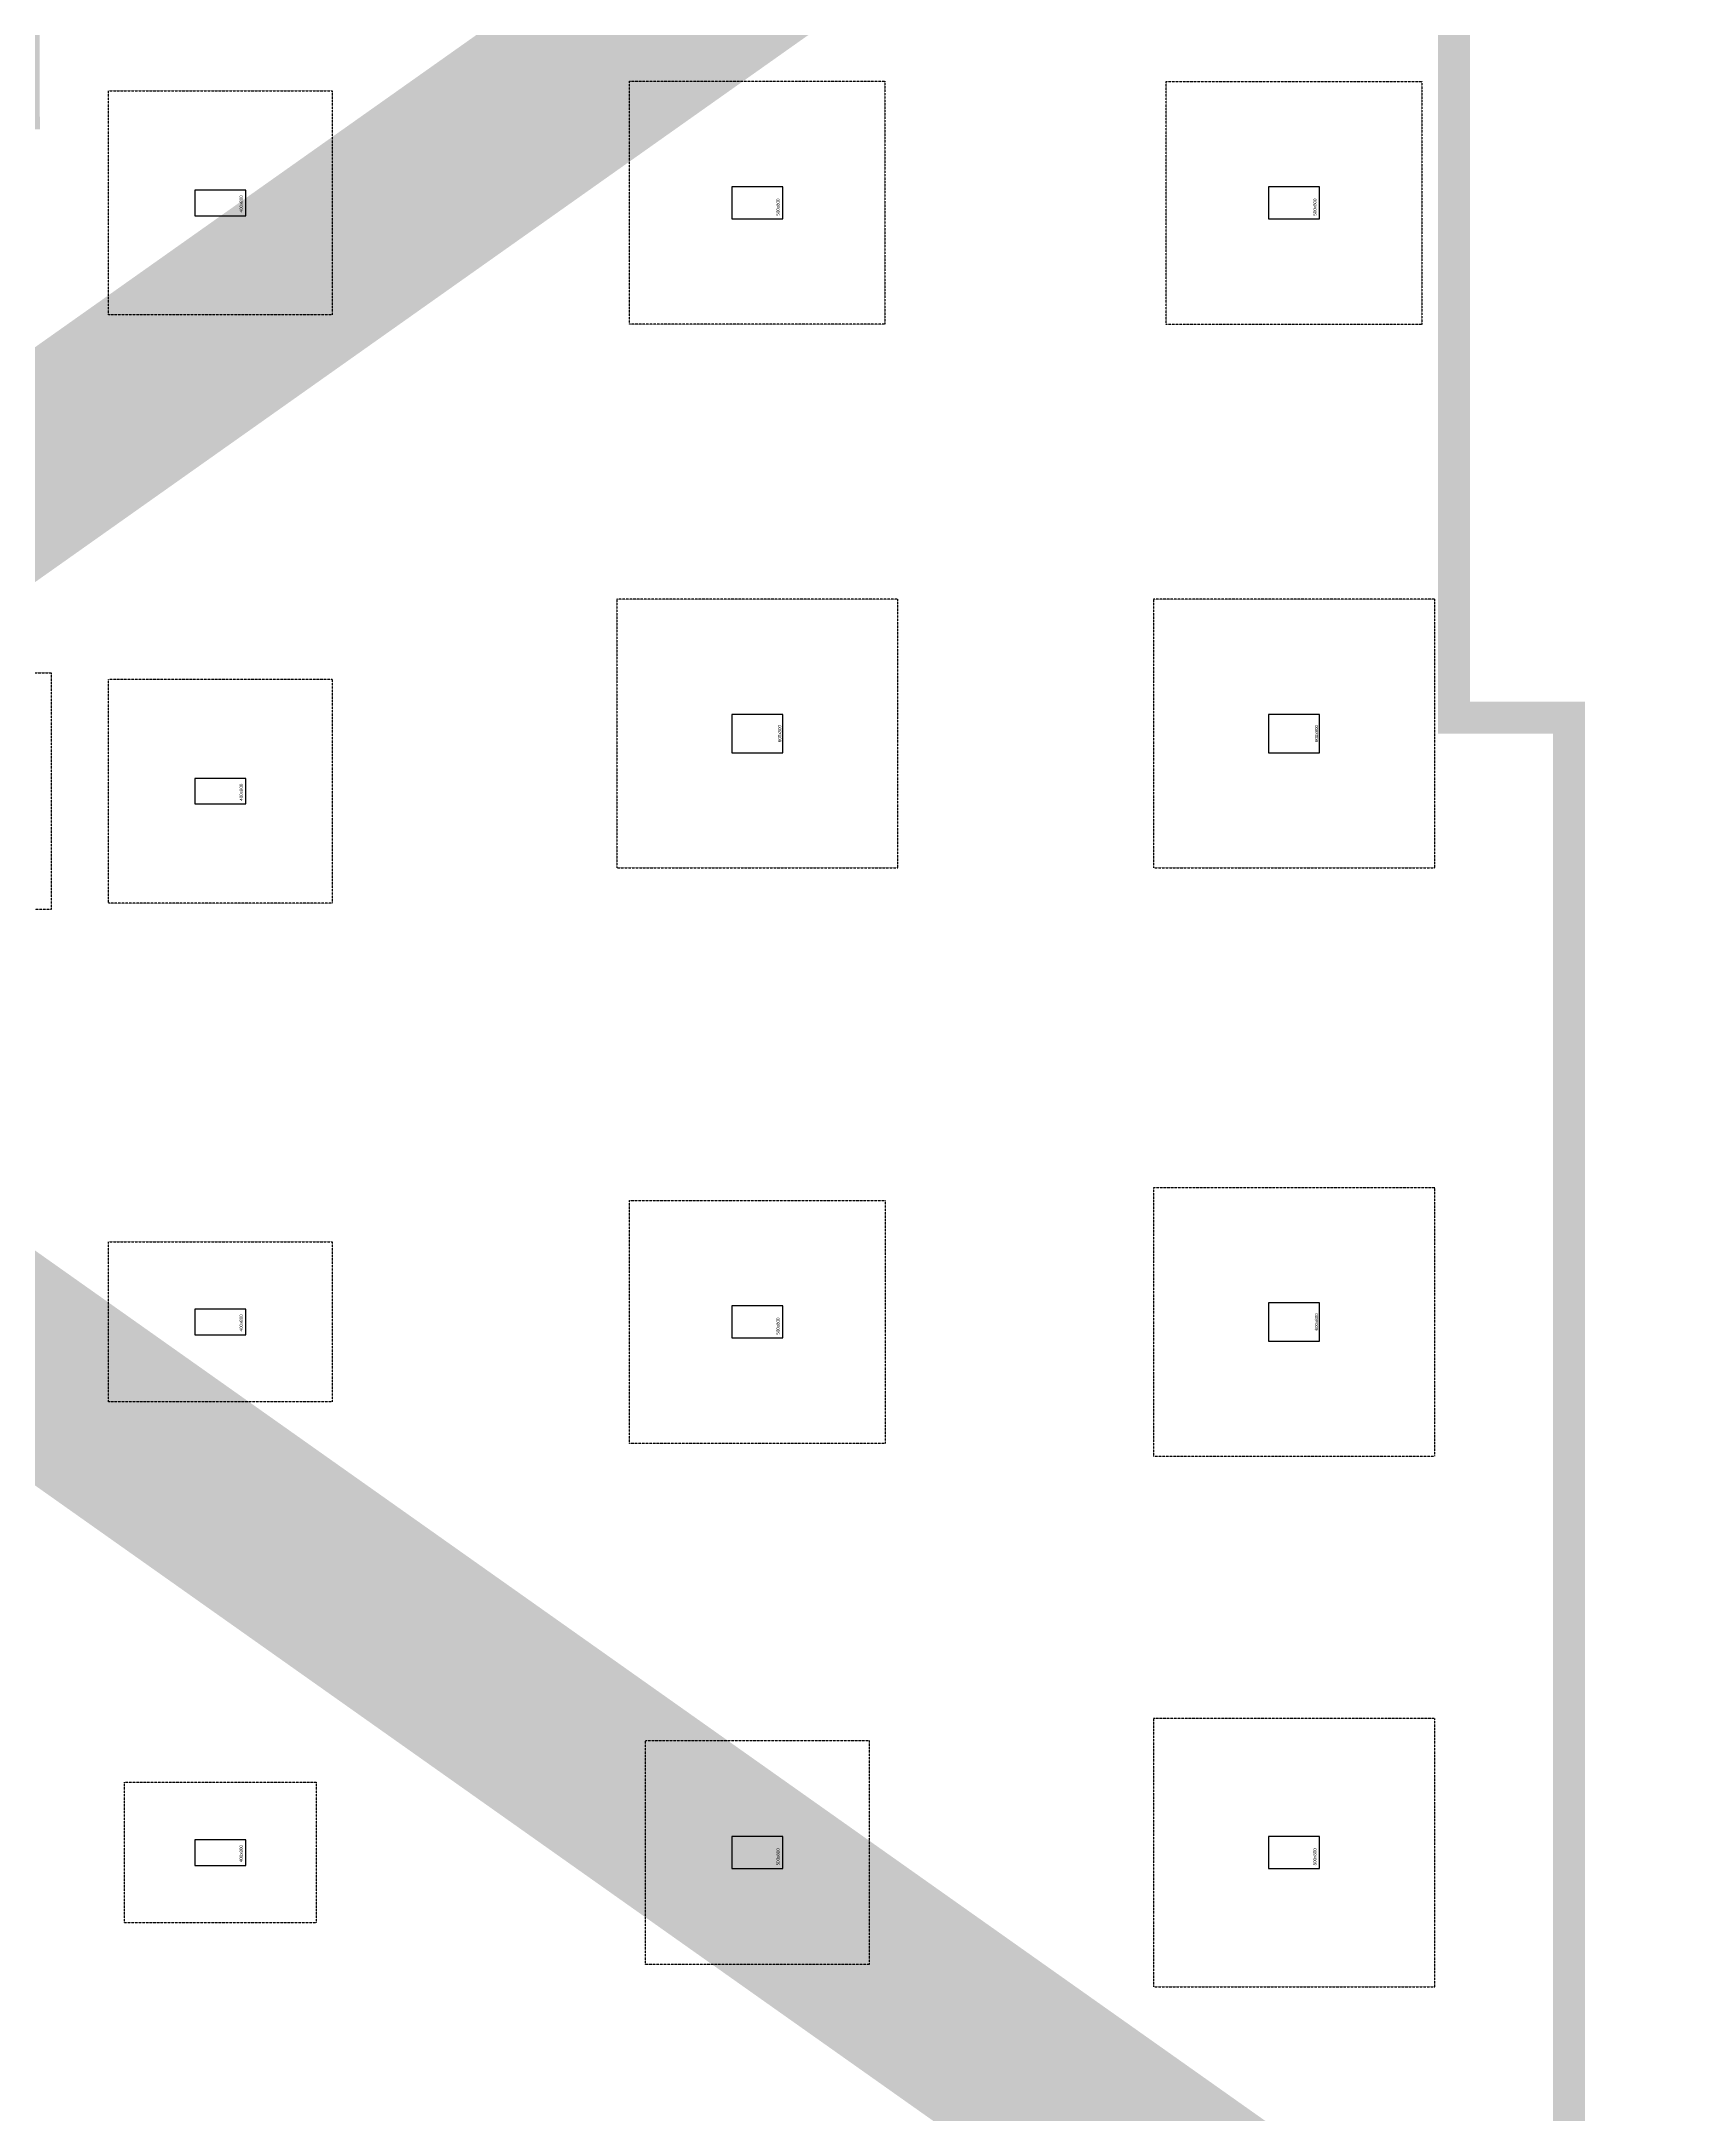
# Model space of a CAD drawing. Header units: millimetres. Extents: x 43843 to 1069877, y 60576 to 148433.
# Drawn here: x 833931 to 859406, y 85766 to 118186 of the extents above; entities that cross this region are included whole.
import ezdxf
from ezdxf.enums import TextEntityAlignment as Align

# ---------------------------------------------------------------- set-up
doc = ezdxf.new("R2010")
doc.units = ezdxf.units.MM
doc.linetypes.add('HID', pattern=[2.5, 1.5, -1])
doc.linetypes.add('HIDDEN', pattern=[0.375, 0.25, -0.125])
for name, color, linetype in [('-S_F', 7, 'Continuous'), ('8', 8, 'Continuous'), ('XR-지하주차장$0$AA-COL', 2, 'Continuous'), ('기초', 7, 'Continuous')]:
    doc.layers.add(name, color=color, linetype=linetype)
doc.layers.add('DEFPOINT', color=142, linetype='Continuous', plot=False)
doc.styles.add('XR-지하주차장$0$Standard', font='arial.ttf')

# ---------------------------------------------------------------- blocks, each defined once
blk = doc.blocks.new('zw$D357')
at = {"layer": '-S_F', "linetype": 'HIDDEN', "lineweight": -3}
for points in [[(-27810.79454274941, -14525.54484472889), (-23810.79454274941, -14525.54484472889), (-23810.79454274941, -18325.54484472889), (-27810.79454274941, -18325.54484472889)], [(-19409.62759540765, -14526.65348207205), (-15409.62759540765, -14526.65348207205), (-15409.62759540765, -18326.65348207205), (-19409.62759540765, -18326.65348207205)], [(-35959.62759540719, -14676.65348207019), (-32459.62759540719, -14676.65348207019), (-32459.62759540719, -18176.65348207019), (-35959.62759540719, -18176.65348207019)], [(-28008.4662049585, -22625.54484472889), (-28008.4662049585, -26825.54484472889), (-23608.4662049585, -26825.54484472889), (-23608.4662049585, -22625.54484472889)], [(-19608.4662049585, -22625.54484472983), (-19608.4662049585, -26825.54484472983), (-15208.4662049585, -26825.54484472983), (-15208.4662049585, -22625.54484472983)], [(-42459.62759528215, -23776.6534820702), (-36859.62759528216, -23776.6534820702), (-36859.62759528216, -27476.65348207019), (-42459.62759528215, -27476.65348207019)], [(-35959.62759540812, -23876.65344470274), (-32459.62759540812, -23876.65344470274), (-32459.62759540812, -27376.65344470274), (-35959.62759540812, -27376.65344470274)], [(-27809.62759540905, -32026.65348207113), (-23809.62759540905, -32026.65348207113), (-23809.62759540905, -35826.65348207112), (-27809.62759540905, -35826.65348207112)], [(-19609.62759540556, -31827.7620820459), (-19609.62759540556, -36027.7620820459), (-15209.62759540556, -36027.7620820459), (-15209.62759540556, -31827.7620820459)], [(-35959.62759540882, -32676.65344470274), (-32459.62759540882, -32676.65344470274), (-32459.62759540882, -35176.65344470274), (-35959.62759540882, -35176.65344470274)], [(-19608.46064806846, -40127.7620820459), (-19608.46064806846, -44327.7620820459), (-15208.46064806846, -44327.7620820459), (-15208.46064806846, -40127.7620820459)], [(-27557.11207155557, -40474.13792084903), (-24057.11207155557, -40474.13792084903), (-24057.11207155557, -43974.13792084902), (-27557.11207155557, -43974.13792084902)], [(-35709.62759540975, -41126.65348207019), (-32709.62759540975, -41126.65348207019), (-32709.62759540975, -43326.65348207019), (-35709.62759540975, -43326.65348207019)]]:
    blk.add_lwpolyline(points, close=True, dxfattribs=at)
at = {"layer": 'XR-지하주차장$0$AA-COL'}
for points in [[(-25409.6275954037, -16676.76495500095), (-25409.6275954037, -16176.76495500095), (-26209.6275954037, -16176.76495500095), (-26209.6275954037, -16676.76495500095)], [(-17009.62759540369, -16676.76495500095), (-17009.62759540369, -16176.76495500095), (-17809.6275954037, -16176.76495500095), (-17809.6275954037, -16676.76495500095)], [(-33809.6275954037, -16626.76495500095), (-33809.6275954037, -16226.76495500095), (-34609.6275954037, -16226.76495500095), (-34609.6275954037, -16626.76495500095)], [(-25409.6275954037, -25026.76495500095), (-25409.6275954037, -24426.76495500095), (-26209.6275954037, -24426.76495500095), (-26209.6275954037, -25026.76495500095)], [(-17009.62759540369, -25026.76495500095), (-17009.62759540369, -24426.76495500095), (-17809.6275954037, -24426.76495500095), (-17809.6275954037, -25026.76495500095)], [(-33809.6275954037, -25826.76495500095), (-33809.6275954037, -25426.76495500095), (-34609.6275954037, -25426.76495500095), (-34609.6275954037, -25826.76495500095)], [(-25409.6275954037, -34176.76495500095), (-25409.6275954037, -33676.76495500095), (-26209.6275954037, -33676.76495500095), (-26209.6275954037, -34176.76495500095)], [(-17009.62759540509, -34226.76495498233), (-17009.62759540509, -33626.76495498233), (-17809.62759540509, -33626.76495498233), (-17809.62759540509, -34226.76495498233)], [(-33809.6275954037, -34126.76495500095), (-33809.6275954037, -33726.76495500095), (-34609.6275954037, -33726.76495500095), (-34609.6275954037, -34126.76495500095)], [(-33809.6275954037, -42426.76495500095), (-33809.6275954037, -42026.76495500095), (-34609.6275954037, -42026.76495500095), (-34609.6275954037, -42426.76495500095)], [(-25409.6275954037, -42476.76495500095), (-25409.6275954037, -41976.76495500095), (-26209.6275954037, -41976.76495500095), (-26209.6275954037, -42476.76495500095)], [(-17009.62759540369, -42476.76495500095), (-17009.62759540369, -41976.76495500095), (-17809.6275954037, -41976.76495500095), (-17809.6275954037, -42476.76495500095)]]:
    blk.add_lwpolyline(points, close=True, dxfattribs=at)
at = {"layer": '기초', "color": 6, "linetype": 'HID', "ltscale": 3, "const_width": 500}
blk.add_lwpolyline([(-56498.19192278548, -55179.49009371176), (-56497.66029514815, -13109.48375289421), (-51183.36221641278, -13098.65892140847), (-51183.36221641255, -15034.76066461298), (-51183.34348332206, -15034.76066461298), (-51183.34348332206, -15046.77595059294), (-37284.86666548718, -15025.10676782392), (-37297.86901842244, -6685.479806887918), (-14909.64353988901, -6684.054340347647), (-14909.64353988901, -24464.4900604235), (-14909.62480679829, -24464.49006084446), (-14909.62480679829, -24476.50534640346), (-13109.20024625421, -24476.54583629407), (-13108.92086913786, -55179.49009371176)], close=True, dxfattribs=at)
at = {"layer": 'Defpoints', "style": 'XR-지하주차장$0$Standard'}
for s, p in [('400x800', (-33859.6275954037, -16576.76495500095)), ('500x800', (-25459.6275954037, -16626.76495500095)), ('500x800', (-17059.6275954037, -16626.76495500095)), ('400x800', (-33859.6275954037, -25776.76495500095)), ('400x800', (-33859.6275954037, -34076.76495500095)), ('500x800', (-25459.6275954037, -34126.76495500095)), ('400x800', (-33859.6275954037, -42376.76495500095)), ('500x800', (-25459.6275954037, -42426.76495500095)), ('500x800', (-17059.6275954037, -42426.76495500095))]:
    blk.add_text(s, height=50, rotation=90, dxfattribs=at).set_placement(p)
at = {"layer": 'Defpoints', "color": 1, "style": 'XR-지하주차장$0$Standard'}
for p in [(-25459.6275954037, -24726.76495500095), (-17059.6275954037, -24726.76495500095), (-17059.62759540509, -33926.76495498233)]:
    blk.add_text('600x800', height=50.00000000000001, rotation=90, dxfattribs=at).set_placement(p, align=Align.MIDDLE)

msp = doc.modelspace()

# ---------------------------------------------------------------- linework, layer by layer
at = {"layer": 'DEFPOINT', "const_width": 3000}
for points in [[(883842.8125149581, 146933.1435821694), (763842.812514958, 62076.00001668674)], [(763842.812514958, 146933.1428738292), (883842.8125149581, 62076.00001668674)]]:
    msp.add_lwpolyline(points, dxfattribs=at)

# ---------------------------------------------------------------- block references
at = {"layer": '8'}
msp.add_blockref('zw$D357', (870941.0106005511, 132088.5250382027), dxfattribs=at)

doc.saveas('drawing.dxf')
